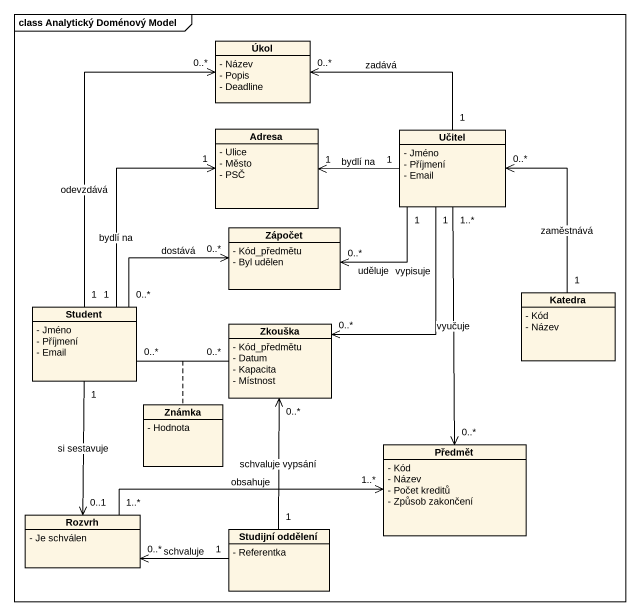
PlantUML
@startuml
mainframe class Analytický Doménový Model
hide circle
hide empty members
skinparam classAttributeIconSize 0
class Úkol {
  - Název
  - Popis
  - Deadline
}
class Adresa {
  - Ulice
  - Město
  - PSČ
}
class Učitel {
  - Jméno
  - Příjmení
  - Email
}
class Zápočet {
  - Kód_předmětu
  - Byl udělen
}
class Katedra {
  - Kód
  - Název
}
class Student {
  - Jméno
  - Příjmení
  - Email
}
class Zkouška {
  - Kód_předmětu
  - Datum
  - Kapacita
  - Místnost
}
class Známka {
  - Hodnota
}
class Předmět {
  - Kód
  - Název
  - Počet kreditů
  - Způsob zakončení
}
class Rozvrh {
  - Je schválen
}
class "Studijní oddělení" as Studijní_oddělení {
  - Referentka
}
Učitel "1" -left-> "0..*" Úkol : zadává
Učitel "1" -left-> "1" Adresa : bydlí na
Učitel "1" -left-> "0..*" Zápočet : uděluje
Učitel "1" --> "0..*" Zkouška : vypisuje
Učitel "1..*" --> "0..*" Předmět : vyučuje
Katedra "1" -up-> "0..*" Učitel : zaměstnává
Student "1" -up-> "0..*" Úkol : odevzdává
Student "1" -up-> "1" Adresa : bydlí na
Student "0..*" -right-> "0..*" Zápočet : dostává
Student "0..*" -right- "0..*" Zkouška
(Student, Zkouška) .. Známka
Student "1" --> "0..1" Rozvrh : si sestavuje
Rozvrh "1..*" -right-> "1..*" Předmět : obsahuje
Studijní_oddělení "1" -up-> "0..*" Zkouška : schvaluje vypsání
Studijní_oddělení "1" -left-> "0..*" Rozvrh : schvaluje
@enduml
